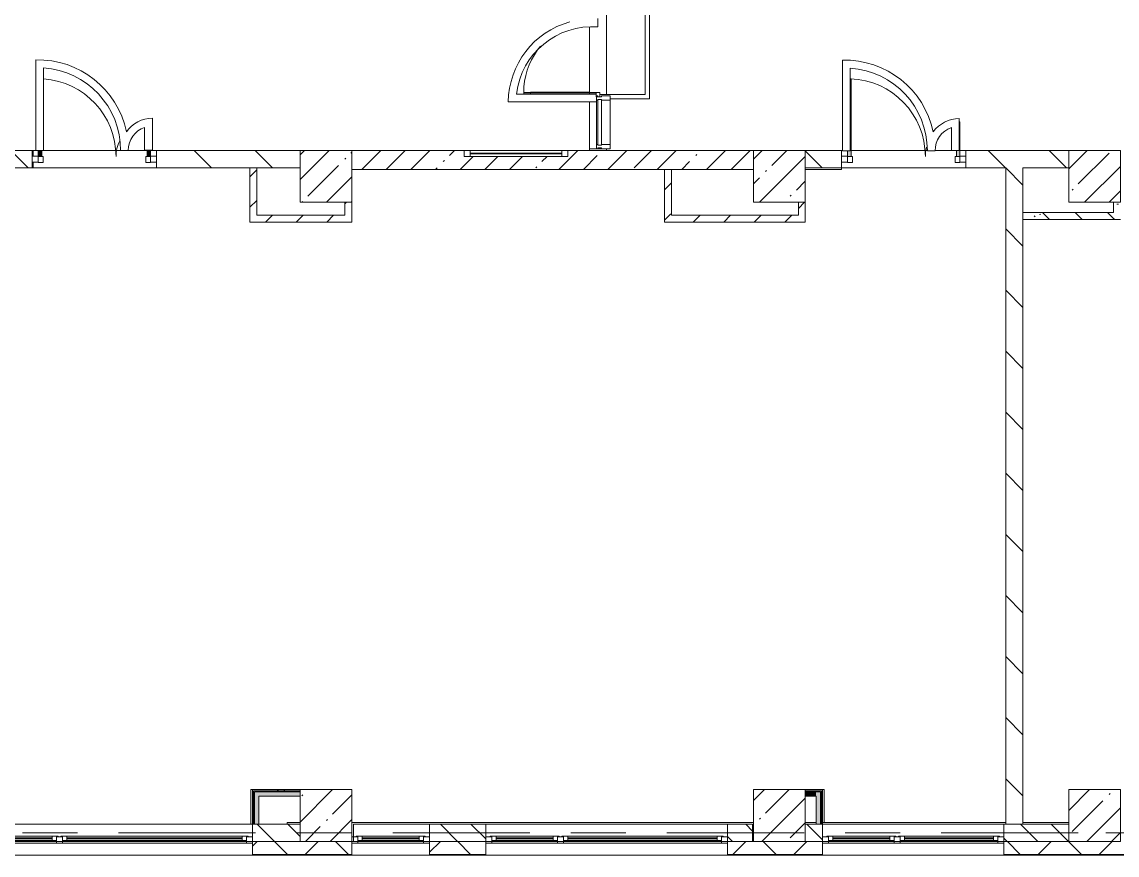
# Model space of a CAD drawing. Header units: millimetres. Extents: x 35143 to 244272, y -8553 to 29000.
# Drawn here: x 130702 to 143382, y -258 to 9388 of the extents above; entities that cross this region are included whole.
import ezdxf

# ---------------------------------------------------------------- set-up
doc = ezdxf.new("R2010")
doc.units = ezdxf.units.MM
doc.linetypes.add('Осевая', pattern=[3175, 635, -476.25, 1587.5, -476.25])
for name, color, linetype, lineweight, true_color in [('A-DETL-GENF-7', 7, 'Continuous', 5, 0xe2e2e2), ('A-DETL-GENF-8', 7, 'Continuous', 5, 0xaaaaaa), ('A-DOOR-3', 7, 'Continuous', 5, 0xaaaaaa), ('A-DOOR-4', 7, 'Continuous', 5, 0xe2e2e2), ('A-FLOR-2', 7, 'Continuous', 5, 0xaaaaaa), ('I-WALL-3', 7, 'Continuous', 5, 0xe7e7e7), ('I-WALL-4', 7, 'Continuous', 9, 0xe7e7e7), ('I-WALL-7', 7, 'Continuous', 5, 0x787878)]:
    doc.layers.add(name, color=color, linetype=linetype, lineweight=lineweight, true_color=true_color)
for name, color, linetype, lineweight in [('A-GLAZ-1', 7, 'Continuous', 5), ('A-GLAZ-CURT-1', 7, 'Continuous', 5), ('A-GLAZ-CWMG-1', 7, 'Continuous', 5), ('A-WALL', 7, 'Continuous', 9), ('A-WALL-4', 7, 'Continuous', 5), ('I-WALL-5', 7, 'Continuous', 5), ('S-COLS-1', 7, 'Continuous', 5), ('Оси', 7, 'Continuous', 9), ('Оси-2', 7, 'Осевая', 9)]:
    doc.layers.add(name, color=color, linetype=linetype, lineweight=lineweight)
pattern_1 = [(135, (117261.9, 0), (-353.553, -353.553), [])]
pattern_2 = [(45, (117261.88, 0), (-176.7767, 176.7767), [])]
pattern_3 = [(135, (117261.88, 0), (-176.7767, -176.7767), [])]
pattern_4 = [(45, (117261.88, 0), (-285.123, 285.123), []), (45, (117547, 0), (-285.123, 285.123), [504.031, -100.806, 16.764, -84.042])]
pattern_5 = [(135, (117261.9, 0), (-377.171, -377.171), [533.4, -88.9, 17.78, -88.9]), (135, (117261.9, 376.94), (-377.171, -377.171), []), (50, (117261.9, 0), (637.645, -55.787), [66.675, -733.425]), (355, (117261.9, 0), (-123.35, 668.7), [53.34, -586.74]), (100.451, (117315, -4.65), (514.299, 612.908), [56.665, -623.315]), (46.184, (117261.9, 177.8), (948.776, -147.15), [100.012, -1100.137]), (96.636, (117340.9, 165.5), (830.91, 865.997), [84.998, -934.973]), (351.184, (117261.9, 177.8), (830.918, 865.988), [80.01, -880.11]), (21, (117350.8, 133.35), (530.651, -357.928), [66.675, -733.425]), (326, (117350.8, 133.35), (216.308, 644.658), [53.34, -586.74]), (71.451, (117395, 103.5), (746.96, 286.724), [56.665, -623.315]), (37.5, (117261.88, 0), (10.8105, 295.9426), [16.764, -562.864, 16.764, -578.866, -588.962]), (37.5, (117261.88, 0), (10.8105, 295.9426), [-1175.258, 16.764, -572.198]), (7.5, (117261.88, 0), (233.869, 350.6318), [16.764, -322.834, 16.764, -549.529, -224.472]), (7.5, (117261.88, 0), (233.869, 350.6318), [-905.891, 16.764, -207.708]), (327.5, (117063.63, 0), (474.5678, -20.0513), [16.764, -205.486, 16.764, -676.656, -920.115]), (327.5, (117063.63, 0), (474.5678, -20.0513), [-915.67, 16.764, -903.351]), (317.5, (116974.73, 0), (518.452, 88.9934), [16.764, -272.161, 16.764, -443.738, -653.415]), (317.5, (116974.73, 0), (518.452, 88.9934), [-749.427, 16.764, -636.651])]
pattern_6 = [(45, (117261.9, 0), (-530.33, 530.33), []), (135, (117261.9, 0), (-530.33, -530.33), [])]

# ---------------------------------------------------------------- blocks, each defined once
blk = doc.blocks.new('BSC_Колонна _Прямоугольная - 600х600-V73-2_1_2_птичка')
at = {"layer": 'S-COLS-1'}
h = blk.add_hatch(dxfattribs=at)
h.set_pattern_fill('FP_74', color=256, style=0, pattern_type=2)
h.set_pattern_definition([(45, (-25860, -200), (-285.123, 285.123), []), (45, (-25574.88, -200), (-285.123, 285.123), [504.031, -100.806, 16.764, -84.042])])
h.paths.add_polyline_path([(-105, -300), (300, -300), (300, 300), (-300, 300), (-300, -300)])
for p, q in [((300, 300), (-300, 300)), ((-300, 300), (-300, -300)), ((300, -300), (300, 300)), ((-300, -300), (300, -300))]:
    blk.add_line(p, q, dxfattribs=at)
blk = doc.blocks.new('BSC_Колонна _Прямоугольная - 600х600-V86-2_1_2_птичка')
at = {"layer": 'S-COLS-1'}
h = blk.add_hatch(dxfattribs=at)
h.set_pattern_fill('FP_91', color=256, style=0, pattern_type=2)
h.set_pattern_definition([(45, (-25860, -7600), (-285.123, 285.123), []), (45, (-25574.88, -7600), (-285.123, 285.123), [504.031, -100.806, 16.764, -84.042])])
h.paths.add_polyline_path([(-300, -300), (300, -300), (300, 300), (-300, 300), (-300, 150)])
for p, q in [((300, 300), (-300, 300)), ((-300, 300), (-300, -300)), ((300, -300), (300, 300)), ((-300, -300), (300, -300))]:
    blk.add_line(p, q, dxfattribs=at)
blk = doc.blocks.new('120_Окно_СКБ_2Ст - 120_Окно_СКБ_2Ст 2800х2500_створка_-22445922-2_1_2_птичка')
at = {"layer": 'A-GLAZ-1'}
for p, q in [((-1400, -127), (-1400, -57)), ((-1400, -57), (-1330, -57)), ((1400, -57), (-1400, -57)), ((-1330, -57), (-1330, -127)), ((500, -87), (-1330, -87)), ((-1330, -87), (-1330, -127)), ((-1280, -137), (-1280, -87)), ((-1280, -107), (450, -107)), ((450, -117), (-1280, -117)), ((450, -137), (450, -87)), ((500, -127), (500, -57)), ((500, -57), (570, -57)), ((500, -127), (500, -87)), ((570, -57), (570, -127)), ((1330, -87), (570, -87)), ((570, -87), (570, -127)), ((620, -137), (620, -87)), ((620, -107), (1280, -107)), ((1280, -117), (620, -117)), ((1280, -137), (1280, -87)), ((1330, -127), (1330, -57)), ((1330, -57), (1400, -57)), ((1330, -127), (1330, -87)), ((1400, -57), (1400, -127)), ((-1330, -127), (-1400, -127)), ((-1400, -127), (-1350, -127)), ((-1330, -127), (-1350, -127)), ((-1350, -127), (-1350, -137)), ((-1350, -137), (520, -137)), ((520, -137), (-1350, -137)), ((570, -127), (500, -127)), ((520, -127), (500, -127)), ((520, -127), (550, -127)), ((520, -137), (520, -127)), ((570, -127), (550, -127)), ((550, -127), (550, -137)), ((550, -137), (1350, -137)), ((1350, -137), (550, -137)), ((1400, -127), (1330, -127)), ((1350, -127), (1330, -127)), ((1350, -127), (1400, -127)), ((1350, -137), (1350, -127))]:
    blk.add_line(p, q, dxfattribs=at)
blk = doc.blocks.new('120_Окно_СКБ_2Ст - 120_Окно_СКБ_2Ст 3100х2500 _мал_створка слева_ 2-22446355-2_1_2_птичка')
at = {"layer": 'A-GLAZ-1'}
for p, q in [((-1550, -127), (-1550, -57)), ((-1550, -57), (-1480, -57)), ((1550, -57), (-1550, -57)), ((-1480, -57), (-1480, -127)), ((650, -87), (-1480, -87)), ((-1480, -87), (-1480, -127)), ((-1430, -137), (-1430, -87)), ((-1430, -107), (600, -107)), ((600, -117), (-1430, -117)), ((600, -137), (600, -87)), ((650, -127), (650, -57)), ((650, -57), (720, -57)), ((650, -127), (650, -87)), ((720, -57), (720, -127)), ((1480, -87), (720, -87)), ((720, -87), (720, -127)), ((770, -137), (770, -87)), ((770, -107), (1430, -107)), ((1430, -117), (770, -117)), ((1430, -137), (1430, -87)), ((1480, -127), (1480, -57)), ((1480, -57), (1550, -57)), ((1480, -127), (1480, -87)), ((1550, -57), (1550, -127)), ((-1480, -127), (-1550, -127)), ((-1550, -127), (-1500, -127)), ((-1480, -127), (-1500, -127)), ((-1500, -127), (-1500, -137)), ((-1500, -137), (670, -137)), ((670, -137), (-1500, -137)), ((720, -127), (650, -127)), ((670, -127), (650, -127)), ((670, -127), (700, -127)), ((670, -137), (670, -127)), ((720, -127), (700, -127)), ((700, -127), (700, -137)), ((700, -137), (1500, -137)), ((1500, -137), (700, -137)), ((1550, -127), (1480, -127)), ((1500, -127), (1480, -127)), ((1500, -127), (1550, -127)), ((1500, -137), (1500, -127))]:
    blk.add_line(p, q, dxfattribs=at)
blk = doc.blocks.new('120_Окно_СКБ_1Ст - 120_Окно_СКБ_1Ст 900х2500_h_-V116-2_1_2_птичка')
at = {"layer": 'A-GLAZ-1'}
for p, q in [((-450, -127), (-450, -57)), ((-450, -57), (-380, -57)), ((450, -57), (-450, -57)), ((-380, -57), (-380, -127)), ((380, -87), (-380, -87)), ((-380, -87), (-380, -127)), ((-330, -137), (-330, -87)), ((-330, -107), (330, -107)), ((330, -117), (-330, -117)), ((330, -137), (330, -87)), ((380, -127), (380, -57)), ((380, -57), (450, -57)), ((380, -127), (380, -87)), ((450, -57), (450, -127)), ((-380, -127), (-450, -127)), ((-450, -127), (-400, -127)), ((-380, -127), (-400, -127)), ((-400, -127), (-400, -137)), ((-400, -137), (400, -137)), ((400, -137), (-400, -137)), ((450, -127), (380, -127)), ((400, -127), (380, -127)), ((400, -127), (450, -127)), ((400, -137), (400, -127))]:
    blk.add_line(p, q, dxfattribs=at)
blk = doc.blocks.new('120_Окно_СКБ_2Ст - 120_Окно_СКБ_2Ст 2100х2400 _мал створка справа_-22446225-2_1_2_птичка')
at = {"layer": 'A-GLAZ-1'}
for p, q in [((-1050, -127), (-1050, -57)), ((-1050, -57), (-980, -57)), ((1050, -57), (-1050, -57)), ((-980, -57), (-980, -127)), ((150, -87), (-980, -87)), ((-980, -87), (-980, -127)), ((-930, -137), (-930, -87)), ((-930, -107), (100, -107)), ((100, -117), (-930, -117)), ((100, -137), (100, -87)), ((150, -127), (150, -57)), ((150, -57), (220, -57)), ((150, -127), (150, -87)), ((220, -57), (220, -127)), ((980, -87), (220, -87)), ((220, -87), (220, -127)), ((270, -137), (270, -87)), ((270, -107), (930, -107)), ((930, -117), (270, -117)), ((930, -137), (930, -87)), ((980, -127), (980, -57)), ((980, -57), (1050, -57)), ((980, -127), (980, -87)), ((1050, -57), (1050, -127)), ((-980, -127), (-1050, -127)), ((-1050, -127), (-1000, -127)), ((-980, -127), (-1000, -127)), ((-1000, -127), (-1000, -137)), ((-1000, -137), (170, -137)), ((170, -137), (-1000, -137)), ((220, -127), (150, -127)), ((170, -127), (150, -127)), ((170, -127), (200, -127)), ((170, -137), (170, -127)), ((220, -127), (200, -127)), ((200, -127), (200, -137)), ((200, -137), (1000, -137)), ((1000, -137), (200, -137)), ((1050, -127), (980, -127)), ((1000, -127), (980, -127)), ((1000, -127), (1050, -127)), ((1000, -137), (1000, -127))]:
    blk.add_line(p, q, dxfattribs=at)
blk = doc.blocks.new('BSC_Колонна _Прямоугольная - 600х600-V180-2_1_2_птичка')
at = {"layer": 'S-COLS-1'}
h = blk.add_hatch(dxfattribs=at)
h.set_pattern_fill('FP_167', color=256, style=0, pattern_type=2)
h.set_pattern_definition([(45, (-22210, -7600), (-285.123, 285.123), []), (45, (-21924.88, -7600), (-285.123, 285.123), [504.031, -100.806, 16.764, -84.042])])
h.paths.add_polyline_path([(-300, -300), (300, -300), (300, 300), (-300, 300)])
for p, q in [((300, 300), (-300, 300)), ((-300, 300), (-300, -300)), ((300, -300), (300, 300)), ((-300, -300), (300, -300))]:
    blk.add_line(p, q, dxfattribs=at)
blk = doc.blocks.new('BSC_Колонна _Прямоугольная - 600х600-V181-2_1_2_птичка')
at = {"layer": 'S-COLS-1'}
h = blk.add_hatch(dxfattribs=at)
h.set_pattern_fill('FP_168', color=256, style=0, pattern_type=2)
h.set_pattern_definition([(45, (-22210, -200), (-285.123, 285.123), []), (45, (-21924.88, -200), (-285.123, 285.123), [504.031, -100.806, 16.764, -84.042])])
h.paths.add_polyline_path([(-165, -300), (300, -300), (300, 300), (-300, 300), (-300, -300)])
for p, q in [((300, 300), (-300, 300)), ((-300, 300), (-300, -300)), ((300, -300), (300, 300)), ((-300, -300), (300, -300))]:
    blk.add_line(p, q, dxfattribs=at)
blk = doc.blocks.new('BSC_Колонна _Прямоугольная - 600х600-V192-2_1_2_птичка')
at = {"layer": 'S-COLS-1'}
h = blk.add_hatch(dxfattribs=at)
h.set_pattern_fill('FP_178', color=256, style=0, pattern_type=2)
h.set_pattern_definition([(45, (-16960, -7600), (-285.123, 285.123), []), (45, (-16674.88, -7600), (-285.123, 285.123), [504.031, -100.806, 16.764, -84.042])])
h.paths.add_polyline_path([(-300, -300), (300, -300), (300, 300), (-300, 300), (-300, 150)])
for p, q in [((300, 300), (-300, 300)), ((-300, 300), (-300, -300)), ((300, -300), (300, 300)), ((-300, -300), (300, -300))]:
    blk.add_line(p, q, dxfattribs=at)
blk = doc.blocks.new('Прямоугольный импост - 50 x 70 мм-31927764-2_1_2_птичка')
at = {"layer": 'A-GLAZ-CWMG-1'}
for p, q in [((-70, 35), (0, 35)), ((-70, -35), (-70, 35)), ((0, 35), (0, -35)), ((0, -35), (-70, -35))]:
    blk.add_line(p, q, dxfattribs=at)
blk = doc.blocks.new('Дверь_Витражная_остекление_ - ДВН_ДАО_Главный вход_1200 в свету Д-22 _п_-31928779-2_1_2_птичка')
at = {"layer": 'A-DOOR-4'}
for points in [[(-610, 30), (-610, 100), (-650, 100), (-650, 30)], [(650, 30), (650, 103), (610, 103), (610, 30)]]:
    blk.add_hatch(color=256, dxfattribs=at).paths.add_polyline_path(points)
at = {"layer": 'A-DETL-GENF-8'}
for p, q in [((-650, 100), (-650, 35)), ((-650, 30), (-610, 30)), ((-595, 30), (-650, 30)), ((-610, 30), (-610, 100)), ((-595, -40), (-595, 30)), ((595, -40), (595, 30)), ((595, 30), (650, 30)), ((610, 103), (610, 30)), ((610, 30), (650, 30)), ((650, 35), (650, 103)), ((-650, -40), (-595, -40)), ((650, -40), (595, -40))]:
    blk.add_line(p, q, dxfattribs=at)
at = {"layer": 'A-DOOR-3'}
for p, q in [((-650, 100), (-650, 35)), ((650, 103), (650, 35))]:
    blk.add_line(p, q, dxfattribs=at)
for centre, radius, start, end in [((-650, 30), 900, 360, 86.0972), ((650, 30), 400, 153.3442, 180)]:
    blk.add_arc(centre, radius, start, end, dxfattribs=at)
blk = doc.blocks.new('Прямоугольный импост - 50 x 70 мм-31701779-2_1_2_птичка')
at = {"layer": 'A-GLAZ-CWMG-1'}
for p, q in [((0, 35), (-70, 35)), ((-70, 35), (-70, -35)), ((0, -35), (0, 35)), ((-70, -35), (0, -35))]:
    blk.add_line(p, q, dxfattribs=at)
blk = doc.blocks.new('Дверь_Витражная_остекление_ - ДВН_ДАО_Главный вход_1200 в свету Д-22 _п_-V221-2_1_2_птичка')
at = {"layer": 'A-DOOR-4'}
for points in [[(-619, 30), (-610, 30), (-610, 930), (-619, 930), (-619, 97), (-650, 97), (-650, 30)], [(642, 30), (650, 35), (650, 430), (642, 430), (642, 100), (610, 100), (610, 30)]]:
    blk.add_hatch(color=256, dxfattribs=at).paths.add_polyline_path(points)
at = {"layer": 'A-DETL-GENF-8'}
for p, q in [((-610, 930), (-619, 930)), ((-610, 30), (-610, 930)), ((650, 430), (642, 430)), ((650, 35), (650, 430)), ((-650, 97), (-650, 35)), ((-650, 30), (-610, 30)), ((-595, 30), (-650, 30)), ((-595, -40), (-595, 30)), ((595, -40), (595, 30)), ((595, 30), (650, 30)), ((610, 100), (610, 30)), ((610, 30), (650, 30)), ((-650, -40), (-595, -40)), ((650, -40), (595, -40))]:
    blk.add_line(p, q, dxfattribs=at)
at = {"layer": 'A-DOOR-3'}
for p, q in [((650, 430), (650, 35)), ((-650, 97), (-650, 35))]:
    blk.add_line(p, q, dxfattribs=at)
for centre, radius, start, end in [((-650, 30), 900, 360, 87.9985), ((650, 30), 400, 90, 91.1759), ((650, 30), 400, 164.4599, 180)]:
    blk.add_arc(centre, radius, start, end, dxfattribs=at)
blk = doc.blocks.new('Прямоугольный импост - Импост структурный с накладкой - 160мм Темный-30756008-2_1_2_птичка')
at = {"layer": 'A-GLAZ-CWMG-1'}
for p, q in [((-50, 0), (-50, 17)), ((-50, 17), (0, 17)), ((-40, 0), (-50, 0)), ((-40, -40), (-40, 0)), ((0, 0), (-10, 0)), ((-10, 0), (-10, -40)), ((0, 17), (0, 0)), ((-50, -140), (-50, -40)), ((-50, -40), (-40, -40)), ((-10, -40), (0, -40)), ((0, -40), (0, -140)), ((0, -140), (-50, -140))]:
    blk.add_line(p, q, dxfattribs=at)
blk = doc.blocks.new('Системная панель - Стекло - 40мм-32387061-2_1_2_птичка')
at = {"layer": 'A-GLAZ-CURT-1'}
for p, q in [((265, 40), (-265, 40)), ((-265, 40), (-265, 0)), ((-265, 0), (265, 0)), ((265, 0), (265, 40))]:
    blk.add_line(p, q, dxfattribs=at)
blk = doc.blocks.new('Прямоугольный импост - Импост структурный с накладкой - 160мм Темный-32387059-2_1_2_птичка')
at = {"layer": 'A-GLAZ-CWMG-1'}
for p, q in [((20093, 7970), (20093, 8480)), ((20250, 7970), (20250, 8480))]:
    blk.add_line(p, q, dxfattribs=at)
blk = doc.blocks.new('Прямоугольный импост - Импост структурный с накладкой - 160мм Темный-30755591-2_1_2_птичка')
at = {"layer": 'A-GLAZ-CWMG-1'}
for p, q in [((-25, 0), (-25, 17)), ((-25, 17), (25, 17)), ((-15, 0), (-25, 0)), ((-15, -40), (-15, 0)), ((25, 0), (15, 0)), ((15, 0), (15, -40)), ((25, 17), (25, 0)), ((-25, -140), (-25, -40)), ((-25, -40), (-15, -40)), ((15, -40), (25, -40)), ((25, -40), (25, -140)), ((25, -140), (-25, -140))]:
    blk.add_line(p, q, dxfattribs=at)
blk = doc.blocks.new('Дверь_Витражная_остекление_ - ВВ-16 остекление-32390142-2_1_2_птичка')
at = {"layer": 'A-DETL-GENF-7'}
for points in [[(-788, -20), (-833, -20), (-833, -845), (-788, -845), (-788, -56)], [(850, -860), (850, -20), (837, -20), (837, -860)]]:
    blk.add_hatch(color=256, dxfattribs=at).paths.add_polyline_path(points)
at = {"layer": 'A-DETL-GENF-8'}
for p, q in [((-788, -20), (-833, -20)), ((-833, -845), (-833, -20)), ((-788, -20), (-833, -20)), ((-833, -20), (-833, -845)), ((-833, -100), (-788, -100)), ((-823, -765), (-823, -100)), ((-788, -845), (-788, -20)), ((-788, -845), (-788, -20)), ((-779, -765), (-779, -100)), ((829, -780), (829, -100)), ((837, -860), (837, -20)), ((837, -20), (837, -860)), ((850, -100), (837, -100)), ((-833, -765), (-788, -765)), ((-833, -845), (-788, -845)), ((-833, -845), (-788, -845)), ((850, -780), (837, -780)), ((850, -860), (837, -860)), ((837, -860), (850, -860))]:
    blk.add_line(p, q, dxfattribs=at)
at = {"layer": 'A-DOOR-3'}
for p, q in [((-883, 20), (-833, 20)), ((-883, -20), (-883, 20)), ((-833, 20), (-833, -20)), ((833, 20), (883, 20)), ((833, -20), (833, 20)), ((883, 20), (883, -20)), ((-833, -20), (-883, -20)), ((-833, -845), (-833, -20)), ((833, -860), (833, -20)), ((883, -20), (833, -20))]:
    blk.add_line(p, q, dxfattribs=at)
for centre, radius, start, end in [((-833, -20), 825, 329.8094, 332.2043), ((-833, -20), 825, 270, 322.6078), ((833, -20), 840, 230.3386, 232.9926), ((833, -20), 840, 234.0758, 270)]:
    blk.add_arc(centre, radius, start, end, dxfattribs=at)
blk = doc.blocks.new('120_Окно_СКБ_1Ст - 120_Окно_СКБ_1Ст 400х1200 EI30-V237-2_1_2_птичка')
at = {"layer": 'A-GLAZ-1'}
for p, q in [((-600, 40), (-600, 110)), ((-600, 110), (-530, 110)), ((600, 110), (-600, 110)), ((-530, 40), (-600, 40)), ((-600, 40), (600, 40)), ((-530, 110), (-530, 40)), ((530, 80), (-530, 80)), ((530, 70), (-530, 70)), ((530, 40), (530, 110)), ((530, 110), (600, 110)), ((600, 40), (530, 40)), ((600, 110), (600, 40))]:
    blk.add_line(p, q, dxfattribs=at)

msp = doc.modelspace()

# ---------------------------------------------------------------- hatches: boundary and pattern name
at = {"layer": 'A-WALL-4'}
h = msp.add_hatch(dxfattribs=at)
h.set_pattern_fill('FP_97', color=256, style=0, pattern_type=2)
h.set_pattern_definition(pattern_3)
h.paths.add_polyline_path([(133741.5, -100), (133921.9, -100), (133921.9, 100), (133371.9, 100), (133371.9, -100)])
h.paths.add_polyline_path([(130271.9, -100), (130271.9, 100), (130021.9, 100), (130021.9, -100), (130031.5, -100)])
h = msp.add_hatch(dxfattribs=at)
h.set_pattern_fill('FP_97', color=256, style=0, pattern_type=2)
h.set_pattern_definition(pattern_3)
h.paths.add_polyline_path([(139161.9, -100), (139161.9, 100), (138871.9, 100), (138871.9, -100)])
h.paths.add_polyline_path([(136071.9, -100), (136071.9, 100), (135421.9, 100), (135421.9, -100), (135596.6, -100)])
h = msp.add_hatch(dxfattribs=at)
h.set_pattern_fill('FP_97', color=256, style=0, pattern_type=2)
h.set_pattern_definition(pattern_3)
h.paths.add_polyline_path([(142071.9, -100), (142821.9, -100), (142821.9, 100), (142071.9, 100)])
h.paths.add_polyline_path([(139771.9, -100), (139971.9, -100), (139971.9, 100), (139771.9, 100)])
h = msp.add_hatch(dxfattribs=at)
h.set_pattern_fill('FP_87', color=256, style=0, pattern_type=2)
h.set_pattern_definition([(45, (117261.9, 0), (-353.5534, 353.5534), []), (135, (117261.9, 0), (-353.5534, -353.5534), [])])
h.paths.add_polyline_path([(150271.9, -250), (151131.9, -250), (151131.9, -100), (150271.9, -100)])
h.paths.add_polyline_path([(156021.9, -250), (156021.9, -100), (155251.9, -100), (155251.9, -250), (156002, -250)])
h.paths.add_polyline_path([(148171.9, -250), (148171.9, -100), (146471.6, -100), (146471.6, -250), (148118.1, -250)])
h.paths.add_polyline_path([(152031.9, -250), (153151.9, -250), (153151.9, -100), (152031.9, -100)])
h.paths.add_polyline_path([(143671.6, -250), (143671.6, -100), (142071.9, -100), (142071.9, -250), (143480.5, -250)])
h.paths.add_polyline_path([(135596.6, -250), (136071.9, -250), (136071.9, -100), (135421.9, -100), (135421.9, -250)])
h.paths.add_polyline_path([(138871.9, -250), (139971.9, -250), (139971.9, -100), (138871.9, -100)])
h.paths.add_polyline_path([(134205.3, -250), (134521.9, -250), (134521.9, -100), (133371.9, -100), (133371.9, -250), (133741.5, -250)])
h.paths.add_polyline_path([(130271.9, -250), (130271.9, -100), (128921.9, -100), (128921.9, -250), (130031.5, -250)])
h.paths.add_polyline_path([(125393.9, -250), (125821.9, -250), (125821.9, -100), (121891.9, -100), (121891.9, -250), (124466.3, -250)])
h.paths.add_polyline_path([(120991.9, -250), (120991.9, -100), (117001.9, -100), (117001.9, -250), (120756.3, -250)])
at = {"layer": 'I-WALL-3'}
for points in [[(133921.9, 425), (133921.9, 475), (133446.9, 475), (133446.9, 425), (133741.5, 425)], [(139896.9, 425), (139896.9, 475), (139771.9, 475), (139771.9, 425)], [(139896.9, 100), (139946.9, 100), (139946.9, 475), (139896.9, 475), (139896.9, 230.5)]]:
    msp.add_hatch(color=256, dxfattribs=at).paths.add_polyline_path(points)
at = {"layer": 'I-WALL-4'}
msp.add_hatch(color=256, dxfattribs=at).paths.add_polyline_path([(133396.9, 100), (133446.9, 100), (133446.9, 475), (133396.9, 475), (133396.9, 230.5)])
at = {"layer": 'I-WALL-5'}
h = msp.add_hatch(dxfattribs=at)
h.set_pattern_fill('FP_98', color=256, style=0, pattern_type=2)
h.set_pattern_definition(pattern_1)
h.paths.add_polyline_path([(127248.9, 7700), (129421.9, 7700), (129421.9, 7900), (128721.9, 7900), (128721.9, 7830), (127921.9, 7830), (127921.9, 7900), (125521.9, 7900), (125521.9, 7700), (126321.4, 7700)])
h.paths.add_polyline_path([(130031.5, 7700), (130821.8, 7700), (130821.8, 7900), (130021.9, 7900), (130021.9, 7700)])
h.paths.add_polyline_path([(123791.9, 7700), (124921.9, 7700), (124921.9, 7900), (123791.9, 7900), (123791.9, 7750.3)])
h.paths.add_polyline_path([(133921.9, 7700), (133921.9, 7900), (132261.8, 7900), (132261.8, 7700), (133421.9, 7700)])
h.paths.add_polyline_path([(120991.9, 7700), (121291.9, 7700), (121291.9, 7900), (120991.9, 7900), (120991.9, 7750.3)])
h = msp.add_hatch(dxfattribs=at)
h.set_pattern_fill('FP_95', color=256, style=0, pattern_type=2)
h.set_pattern_definition(pattern_4)
h.paths.add_polyline_path([(139171.9, 7680), (139171.9, 7900), (137021.9, 7900), (137021.9, 7830), (135821.9, 7830), (135821.9, 7900), (134521.9, 7900), (134521.9, 7680), (138379.1, 7680)])
h = msp.add_hatch(dxfattribs=at)
h.set_pattern_fill('FP_98', color=256, style=0, pattern_type=2)
h.set_pattern_definition(pattern_1)
h.paths.add_polyline_path([(142089.2, 7700), (142821.9, 7700), (142821.9, 7900), (141631.9, 7900), (141631.9, 7700)])
h.paths.add_polyline_path([(139771.9, 7700), (140191.9, 7700), (140191.9, 7900), (139771.9, 7900)])
h = msp.add_hatch(dxfattribs=at)
h.set_pattern_fill('FP_99', color=256, style=0, pattern_type=2)
h.set_pattern_definition(pattern_2)
h.paths.add_polyline_path([(133421.9, 7070), (133421.9, 7700), (133341.9, 7700), (133341.9, 7070)])
h = msp.add_hatch(dxfattribs=at)
h.set_pattern_fill('FP_99', color=256, style=0, pattern_type=2)
h.set_pattern_definition(pattern_2)
h.paths.add_polyline_path([(138221.9, 7150), (138221.9, 7680), (138141.9, 7680), (138141.9, 7150)])
h = msp.add_hatch(dxfattribs=at)
h.set_pattern_fill('FP_98', color=256, style=0, pattern_type=2)
h.set_pattern_definition(pattern_1)
h.paths.add_polyline_path([(142291.9, 100), (142291.9, 7700), (142091.9, 7700), (142091.9, 100)])
h = msp.add_hatch(dxfattribs=at)
h.set_pattern_fill('FP_99', color=256, style=0, pattern_type=2)
h.set_pattern_definition(pattern_2)
h.paths.add_polyline_path([(134521.9, 7150), (134521.9, 7300), (134441.9, 7300), (134441.9, 7150)])
h = msp.add_hatch(dxfattribs=at)
h.set_pattern_fill('FP_99', color=256, style=0, pattern_type=2)
h.set_pattern_definition(pattern_2)
h.paths.add_polyline_path([(139771.9, 7070), (139771.9, 7300), (139691.9, 7300), (139691.9, 7070)])
h = msp.add_hatch(dxfattribs=at)
h.set_pattern_fill('FP_99', color=256, style=0, pattern_type=2)
h.set_pattern_definition(pattern_2)
h.paths.add_polyline_path([(133421.9, 7070), (134521.9, 7070), (134521.9, 7150), (133421.9, 7150)])
h = msp.add_hatch(dxfattribs=at)
h.set_pattern_fill('FP_99', color=256, style=0, pattern_type=2)
h.set_pattern_definition(pattern_2)
h.paths.add_polyline_path([(139691.9, 7070), (139691.9, 7150), (138141.9, 7150), (138141.9, 7070), (138379.1, 7070)])
h = msp.add_hatch(dxfattribs=at)
h.set_pattern_fill('FP_187', color=256, style=0, pattern_type=2)
h.set_pattern_definition(pattern_6)
h.paths.add_polyline_path([(133371.9, 100), (133384.4, 100), (133384.4, 500), (133371.9, 500), (133371.9, 230.5)])
h = msp.add_hatch(dxfattribs=at)
h.set_pattern_fill('FP_187', color=256, style=0, pattern_type=2)
h.set_pattern_definition(pattern_6)
h.paths.add_polyline_path([(133384.4, 487.5), (133921.9, 487.5), (133921.9, 500), (133384.4, 500)])
h = msp.add_hatch(dxfattribs=at)
h.set_pattern_fill('FP_187', color=256, style=0, pattern_type=2)
h.set_pattern_definition(pattern_6)
h.paths.add_polyline_path([(133384.4, 100), (133396.9, 100), (133396.9, 487.5), (133384.4, 487.5), (133384.4, 230.5)])
h = msp.add_hatch(dxfattribs=at)
h.set_pattern_fill('FP_187', color=256, style=0, pattern_type=2)
h.set_pattern_definition(pattern_6)
h.paths.add_polyline_path([(133396.9, 475), (133921.9, 475), (133921.9, 487.5), (133396.9, 487.5)])
h = msp.add_hatch(dxfattribs=at)
h.set_pattern_fill('FP_187', color=256, style=0, pattern_type=2)
h.set_pattern_definition(pattern_6)
h.paths.add_polyline_path([(139946.9, 100), (139959.4, 100), (139959.4, 487.5), (139946.9, 487.5), (139946.9, 230.5)])
h = msp.add_hatch(dxfattribs=at)
h.set_pattern_fill('FP_187', color=256, style=0, pattern_type=2)
h.set_pattern_definition(pattern_6)
h.paths.add_polyline_path([(139959.4, 100), (139971.9, 100), (139971.9, 500), (139959.4, 500), (139959.4, 230.5)])
at = {"layer": 'I-WALL-7'}
h = msp.add_hatch(dxfattribs=at)
h.set_pattern_fill('FP_104', color=256, style=0, pattern_type=2)
h.set_pattern_definition(pattern_5)
h.paths.add_polyline_path([(143421.9, 7100), (143421.9, 7300), (143341.9, 7300), (143341.9, 7100)])
h = msp.add_hatch(dxfattribs=at)
h.set_pattern_fill('FP_104', color=256, style=0, pattern_type=2)
h.set_pattern_definition(pattern_5)
h.paths.add_polyline_path([(143341.9, 7100), (143341.9, 7180), (142291.9, 7180), (142291.9, 7100), (143016.7, 7100)])
at = {"layer": 'S-COLS-1'}
h = msp.add_hatch(dxfattribs=at)
h.set_pattern_fill('FP_95', color=256, style=0, pattern_type=2)
h.set_pattern_definition(pattern_4)
h.paths.add_polyline_path([(133921.9, -100), (134521.9, -100), (134521.9, 500), (133921.9, 500), (133921.9, 230.5)])

# ---------------------------------------------------------------- linework, layer by layer
at = {"layer": 'A-FLOR-2'}
for p, q in [((137916.9, 10278.9), (137916.9, 8547.4)), ((137966.9, 8497.4), (137966.9, 10328.9)), ((137371.9, 9329.4), (137371.9, 9428.1)), ((130862.1, 8947.6), (130862.1, 7900)), ((140202.8, 8944.6), (140202.8, 7897)), ((130952.1, 7900), (130952.1, 8855.9)), ((140292.8, 7897), (140292.8, 8852.9)), ((137351.9, 8553), (136429.2, 8553)), ((137916.9, 8547.4), (137391.9, 8547.4)), ((137511.9, 8497.4), (137966.9, 8497.4)), ((136333.5, 8463), (137354.9, 8463)), ((132213.2, 7903), (132213.2, 8272)), ((141553.9, 7900), (141553.9, 8269)), ((132123.2, 8167.1), (132123.2, 7903)), ((141463.9, 8164.1), (141463.9, 7900)), ((130821.8, 7900), (132261.8, 7900)), ((130831.2, 7900), (130831.2, 7835)), ((132123.2, 7903), (132213.2, 7903)), ((140203.1, 7900), (140191.9, 7900)), ((140202.8, 7897), (140292.8, 7897)), ((141184.9, 7897), (141274.9, 7897)), ((141275.2, 7900), (141631.9, 7900)), ((130831.2, 7765), (130831.2, 7700)), ((140191.9, 7679), (139771.9, 7679)), ((140191.9, 7700), (140191.9, 7679)), ((133351.9, 100), (133351.9, 500)), ((133351.9, 500), (133371.9, 500)), ((139971.9, 500), (139991.9, 500)), ((139991.9, 500), (139991.9, 120))]:
    msp.add_line(p, q, dxfattribs=at)
for centre, radius, start, end in [((137302.5, 8453.1), 969, 105.31636, 179.41553), ((137302.5, 8453.1), 879, 85.47205, 173.47514), ((130889.2, 7903), 1045, 11.78406, 91.48467), ((140229.9, 7900), 1045, 11.78406, 91.48467), ((130889.2, 7903), 955, 359.82001, 86.22206), ((140229.9, 7900), 955, 359.82001, 86.22206), ((132213.2, 7903), 369, 90, 144.66492), ((141553.9, 7900), 369, 90, 144.66492), ((132213.2, 7903), 279, 108.81906, 180.6161), ((141553.9, 7900), 279, 108.81906, 180.6161)]:
    msp.add_arc(centre, radius, start, end, dxfattribs=at)
at = {"layer": 'A-WALL'}
for p, q in [((137271.9, 7900), (137471.9, 7900)), ((133421.9, 7700), (133341.9, 7700)), ((138221.9, 7680), (138141.9, 7680)), ((142291.9, 7180), (142291.9, 7100)), ((133384.4, 100), (133384.4, 487.5)), ((133921.9, 487.5), (133384.4, 487.5)), ((133396.9, 100), (133396.9, 475)), ((133921.9, 475), (133396.9, 475)), ((139959.4, 487.5), (139771.9, 487.5)), ((139946.9, 475), (139771.9, 475)), ((139946.9, 100), (139946.9, 475)), ((139959.4, 100), (139959.4, 487.5)), ((142091.9, 100), (142291.9, 100)), ((133371.9, -100), (133921.9, -100)), ((135421.9, -100), (136071.9, -100)), ((138871.9, -100), (139161.9, -100)), ((139771.9, -100), (139971.9, -100)), ((142071.9, -100), (142821.9, -100)), ((133371.9, -250), (134521.9, -250)), ((133371.9, -253), (134521.9, -253)), ((135421.9, -250), (136071.9, -250)), ((135421.9, -253), (136071.9, -253)), ((138871.9, -250), (139971.9, -250)), ((138871.9, -253), (139971.9, -253)), ((142071.9, -250), (143671.6, -250)), ((142071.9, -253), (143671.6, -253))]:
    msp.add_line(p, q, dxfattribs=at)
at = {"layer": 'A-WALL-4'}
for p, q in [((130021.9, 100), (133921.9, 100)), ((133371.9, 100), (133371.9, -258)), ((133921.9, -100), (133921.9, 100)), ((134541.9, 100), (134541.9, -100)), ((134541.9, 100), (139161.9, 100)), ((135421.9, 100), (135421.9, -258)), ((136071.9, -258), (136071.9, 100)), ((138871.9, 100), (138871.9, -258)), ((139161.9, -100), (139161.9, 100)), ((139771.9, 100), (142091.9, 100)), ((139971.9, -258), (139971.9, 100)), ((142071.9, 100), (142071.9, -258)), ((142821.9, 100), (142291.9, 100)), ((129421.9, -100), (139171.9, -100)), ((134521.9, -258), (134521.9, -100)), ((116993.9, -258), (135421.9, -258)), ((138871.9, -258), (135421.9, -258)), ((156021.9, -258), (138871.9, -258))]:
    msp.add_line(p, q, dxfattribs=at)
at = {"layer": 'I-WALL-5'}
for p, q in [((137471.9, 10275.4), (137471.9, 8547.4)), ((137271.9, 8553), (137271.9, 9331.4)), ((137271.9, 7900), (137271.9, 8463)), ((130821.8, 7900), (130021.9, 7900)), ((130821.8, 7700), (130821.8, 7900)), ((133921.9, 7900), (132261.8, 7900)), ((132261.8, 7900), (132261.8, 7700)), ((135821.9, 7900), (134521.9, 7900)), ((137271.9, 7900), (137021.9, 7900)), ((137471.9, 7920), (137271.9, 7920)), ((137471.9, 7900), (137471.9, 7920)), ((139171.9, 7900), (137471.9, 7900)), ((140191.9, 7900), (139771.9, 7900)), ((140191.9, 7700), (140191.9, 7900)), ((140292.8, 7900), (141184.7, 7900)), ((142821.9, 7900), (141631.9, 7900)), ((141631.9, 7900), (141631.9, 7700)), ((133341.9, 7700), (130021.9, 7700)), ((133341.9, 7700), (133341.9, 7070)), ((133421.9, 7700), (133921.9, 7700)), ((133421.9, 7150), (133421.9, 7700)), ((134521.9, 7680), (138141.9, 7680)), ((138141.9, 7680), (138141.9, 7070)), ((138221.9, 7150), (138221.9, 7680)), ((138221.9, 7680), (139171.9, 7680)), ((142091.9, 7700), (139771.9, 7700)), ((142091.9, 7700), (142091.9, 100)), ((142291.9, 7180), (142291.9, 7700)), ((142291.9, 7700), (142821.9, 7700)), ((134441.9, 7300), (134441.9, 7150)), ((134521.9, 7070), (134521.9, 7300)), ((139691.9, 7300), (139691.9, 7150)), ((139771.9, 7070), (139771.9, 7300)), ((143341.9, 7300), (143341.9, 7180)), ((134441.9, 7150), (133421.9, 7150)), ((139691.9, 7150), (138221.9, 7150)), ((143341.9, 7180), (142291.9, 7180)), ((133341.9, 7070), (134521.9, 7070)), ((138141.9, 7070), (139771.9, 7070)), ((142291.9, 100), (142291.9, 7100)), ((142291.9, 7100), (143421.9, 7100)), ((133371.9, 500), (133371.9, 100)), ((133921.9, 500), (133371.9, 500)), ((133446.9, 100), (133446.9, 425)), ((133446.9, 425), (133921.9, 425)), ((133921.9, 425), (133921.9, 500)), ((139971.9, 500), (139771.9, 500)), ((139771.9, 425), (139896.9, 425)), ((139896.9, 425), (139896.9, 100)), ((139971.9, 100), (139971.9, 500)), ((133771.9, 120), (133921.9, 120)), ((133771.9, 120), (133771.9, 100)), ((134521.9, 120), (139171.9, 120)), ((139771.9, 120), (139896.9, 120)), ((139971.2, 120), (142089.2, 120)), ((142291.9, 120), (142821.9, 120)), ((138871.9, -100), (136071.9, -100)), ((142071.9, -100), (139971.9, -100))]:
    msp.add_line(p, q, dxfattribs=at)
at = {"layer": 'S-COLS-1'}
for p, q in [((134521.9, 500), (133921.9, 500)), ((133921.9, 500), (133921.9, -100)), ((134521.9, -100), (134521.9, 500)), ((133921.9, -100), (134521.9, -100))]:
    msp.add_line(p, q, dxfattribs=at)
at = {"layer": 'Оси'}
msp.add_line((143251.9, 0), (155751.9, 0), dxfattribs=at)
at = {"layer": 'Оси-2'}
msp.add_line((127534.3, 0), (143251.9, 0), dxfattribs=at)

# ---------------------------------------------------------------- block references
at = {"layer": 'A-DOOR-3', "rotation": 269.9999999999998}
msp.add_blockref('Дверь_Витражная_остекление_ - ВВ-16 остекление-32390142-2_1_2_птичка', (137371.9, 9402.9), dxfattribs=at)
at = {"layer": 'A-DOOR-3'}
for name, p in [('Дверь_Витражная_остекление_ - ДВН_ДАО_Главный вход_1200 в свету Д-22 _п_-31928779-2_1_2_птичка', (131541.8, 7800)), ('Дверь_Витражная_остекление_ - ДВН_ДАО_Главный вход_1200 в свету Д-22 _п_-V221-2_1_2_птичка', (140911.9, 7800))]:
    msp.add_blockref(name, p, dxfattribs=at)
at = {"layer": 'A-GLAZ-1'}
msp.add_blockref('120_Окно_СКБ_1Ст - 120_Окно_СКБ_1Ст 400х1200 EI30-V237-2_1_2_птичка', (136421.9, 7790), dxfattribs=at)
at = {"layer": 'A-GLAZ-1', "rotation": 180}
for name, p in [('120_Окно_СКБ_2Ст - 120_Окно_СКБ_2Ст 3100х2500 _мал_створка слева_ 2-22446355-2_1_2_птичка', (131821.9, -175)), ('120_Окно_СКБ_1Ст - 120_Окно_СКБ_1Ст 900х2500_h_-V116-2_1_2_птичка', (134971.9, -175)), ('120_Окно_СКБ_2Ст - 120_Окно_СКБ_2Ст 2800х2500_створка_-22445922-2_1_2_птичка', (137471.9, -175)), ('120_Окно_СКБ_2Ст - 120_Окно_СКБ_2Ст 2100х2400 _мал створка справа_-22446225-2_1_2_птичка', (141021.9, -175))]:
    msp.add_blockref(name, p, dxfattribs=at)
at = {"layer": 'A-GLAZ-CURT-1', "rotation": 269.9999999999997}
msp.add_blockref('Системная панель - Стекло - 40мм-32387061-2_1_2_птичка', (137371.9, 8225.2), dxfattribs=at)
at = {"layer": 'A-GLAZ-CWMG-1', "extrusion": (0, 0, -1)}
for name, p, rotation in [('Прямоугольный импост - Импост структурный с накладкой - 160мм Темный-30755591-2_1_2_птичка', (-137371.9, 8505.4), 270.0000000000002), ('Прямоугольный импост - Импост структурный с накладкой - 160мм Темный-30756008-2_1_2_птичка', (-137371.9, 7920), 270.0000000000002), ('Прямоугольный импост - 50 x 70 мм-31927764-2_1_2_птичка', (-132261.8, 7800), 180), ('Прямоугольный импост - 50 x 70 мм-31927764-2_1_2_птичка', (-141631.9, 7800), 180)]:
    msp.add_blockref(name, p, dxfattribs=dict(at, rotation=rotation))
at = {"layer": 'A-GLAZ-CWMG-1'}
msp.add_blockref('Прямоугольный импост - Импост структурный с накладкой - 160мм Темный-32387059-2_1_2_птичка', (117261.9, 0), dxfattribs=at)
at = {"layer": 'A-GLAZ-CWMG-1', "rotation": 180}
for p in [(130821.8, 7800), (140191.9, 7800)]:
    msp.add_blockref('Прямоугольный импост - 50 x 70 мм-31701779-2_1_2_птичка', p, dxfattribs=at)
at = {"layer": 'S-COLS-1'}
for name, p in [('BSC_Колонна _Прямоугольная - 600х600-V192-2_1_2_птичка', (134221.9, 7600)), ('BSC_Колонна _Прямоугольная - 600х600-V180-2_1_2_птичка', (139471.9, 7600)), ('BSC_Колонна _Прямоугольная - 600х600-V86-2_1_2_птичка', (143121.9, 7600)), ('BSC_Колонна _Прямоугольная - 600х600-V181-2_1_2_птичка', (139471.9, 200)), ('BSC_Колонна _Прямоугольная - 600х600-V73-2_1_2_птичка', (143121.9, 200))]:
    msp.add_blockref(name, p, dxfattribs=at)

doc.saveas('drawing.dxf')
